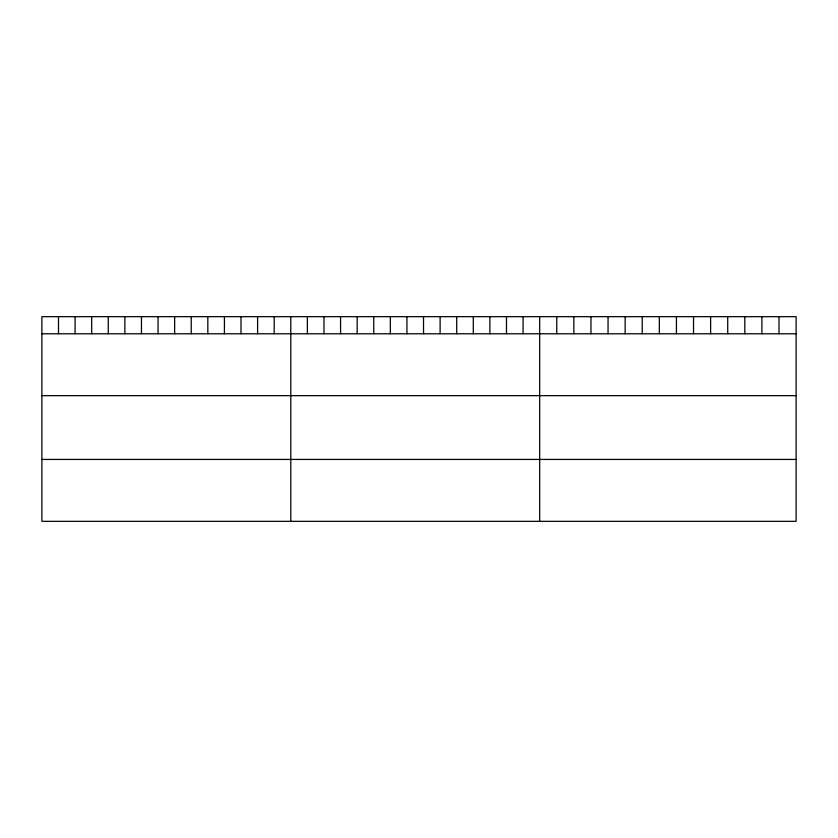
<?xml version="1.0" encoding="UTF-8"?>
<svg xmlns="http://www.w3.org/2000/svg" width="838" height="838" viewBox="0 0 838 838"><rect width="100%" height="100%" fill="white"/><g stroke="black" fill="none" stroke-linecap="round" stroke-linejoin="round"><path stroke-width="1.26" d="M796.1 333.775L796.1 521.33L41.9 521.33L41.9 316.67L796.1 316.67L796.1 333.775L41.9 333.775M41.9 395.662L796.1 395.662M41.9 459.434L796.1 459.434M779.005 316.67L779.005 333.775M761.91 316.67L761.91 333.775M744.814 316.67L744.814 333.775M727.719 316.67L727.719 333.775M710.624 316.67L710.624 333.775M693.529 316.67L693.529 333.775M676.434 316.67L676.434 333.775M659.338 316.67L659.338 333.775M642.243 316.67L642.243 333.775M625.148 316.67L625.148 333.775M608.053 316.67L608.053 333.775M590.958 316.67L590.958 333.775M573.862 316.67L573.862 333.775M556.767 316.67L556.767 333.775M539.672 316.67L539.672 521.33M523.08 316.67L523.08 333.775M506.487 316.67L506.487 333.775M489.895 316.67L489.895 333.775M473.302 316.67L473.302 333.775M456.71 316.67L456.71 333.775M440.118 316.67L440.118 333.775M423.525 316.67L423.525 333.775M406.933 316.67L406.933 333.775M390.34 316.67L390.34 333.775M373.748 316.67L373.748 333.775M357.156 316.67L357.156 333.775M340.563 316.67L340.563 333.775M323.971 316.67L323.971 333.775M307.378 316.67L307.378 333.775M290.786 316.67L290.786 521.33M274.194 316.67L274.194 333.775M257.601 316.67L257.601 333.775M241.009 316.67L241.009 333.775M224.416 316.67L224.416 333.775M207.824 316.67L207.824 333.775M191.232 316.67L191.232 333.775M174.639 316.67L174.639 333.775M158.047 316.67L158.047 333.775M141.454 316.67L141.454 333.775M124.862 316.67L124.862 333.775M108.27 316.67L108.27 333.775M91.677 316.67L91.677 333.775M75.085 316.67L75.085 333.775M58.492 316.67L58.492 333.775"/></g></svg>
